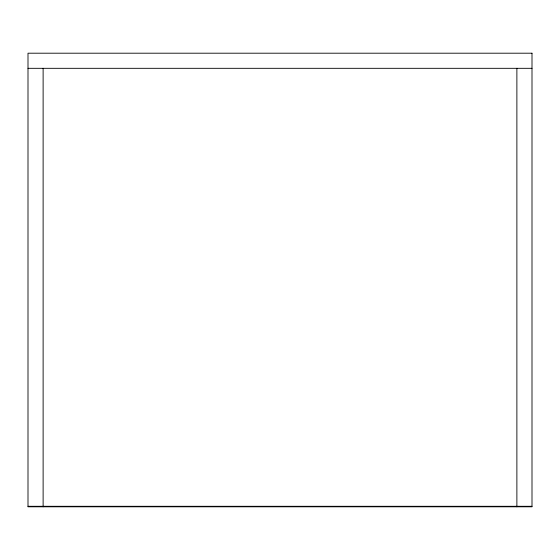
<?xml version="1.0" encoding="UTF-8"?>
<svg xmlns="http://www.w3.org/2000/svg" width="560" height="560" viewBox="0 0 560 560"><rect width="100%" height="100%" fill="white"/><g stroke="black" fill="none" stroke-linecap="round" stroke-linejoin="round"><path stroke-width="0.84" d="M28 68.32L532 68.32M28 506.296L532 506.296M516.88 68.32L516.88 506.8M43.12 68.32L43.12 506.8M532 53.2L28 53.2L28 506.8L532 506.8L532 53.2"/></g></svg>
